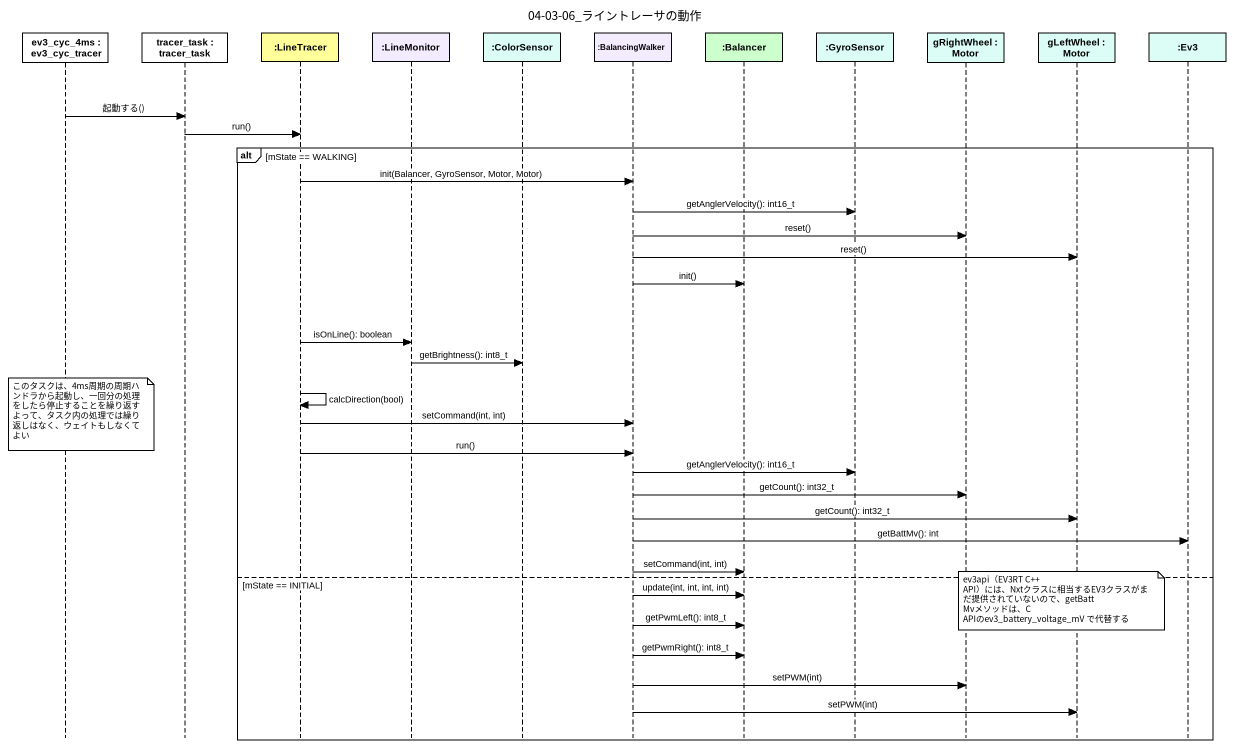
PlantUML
@startuml
title 04-03-06_ライントレーサの動作
hide footbox
participant "ev3_cyc_4ms : ev3_cyc_tracer" as ev3_cyc_4ms #FFFFFF
participant "tracer_task : tracer_task" as tracer_task #FFFFFF
participant ":LineTracer" as LineTracer #FFFE99
participant ":LineMonitor" as LineMonitor #F3ECFF
participant ":ColorSensor" as ColorSensor #DBFDF5
participant ":BalancingWalker" as BalancingWalker #F3ECFF
participant ":Balancer" as Balancer #CCFFCC
participant ":GyroSensor" as GyroSensor #DBFDF5
participant "gRightWheel : Motor" as gRightWheel #DBFDF5
participant "gLeftWheel : Motor" as gLeftWheel #DBFDF5
participant ":Ev3" as Ev3 #DBFDF5

ev3_cyc_4ms -> tracer_task : 起動する()
tracer_task -> LineTracer : run()
alt mState == WALKING
  LineTracer -> BalancingWalker : init(Balancer, GyroSensor, Motor, Motor)
  BalancingWalker -> GyroSensor : getAnglerVelocity(): int16_t
  BalancingWalker -> gRightWheel : reset()
  BalancingWalker -> gLeftWheel : reset()
  BalancingWalker -> Balancer : init()
  LineTracer -> LineMonitor : isOnLine(): boolean
  LineMonitor -> ColorSensor : getBrightness(): int8_t
  LineTracer -> LineTracer : calcDirection(bool)
  note over ev3_cyc_4ms
    このタスクは、4ms周期の周期ハンドラから起動し、一回分の処理をしたら停止することを繰り返す
    よって、タスク内の処理では繰り返しはなく、ウェイトもしなくてよい
  end note
  LineTracer -> BalancingWalker : setCommand(int, int)
  LineTracer -> BalancingWalker : run()
  BalancingWalker -> GyroSensor : getAnglerVelocity(): int16_t
  BalancingWalker -> gRightWheel : getCount(): int32_t
  BalancingWalker -> gLeftWheel : getCount(): int32_t
  BalancingWalker -> Ev3 : getBattMv(): int
  BalancingWalker -> Balancer : setCommand(int, int)
else mState == INITIAL
  BalancingWalker -> Balancer : update(int, int, int, int)
  note over gLeftWheel : ev3api（EV3RT C++ API）には、Nxtクラスに相当するEV3クラスがまだ提供されていないので、getBattMvメソッドは、C APIのev3_battery_voltage_mV で代替する
  BalancingWalker -> Balancer : getPwmLeft(): int8_t
  BalancingWalker -> Balancer : getPwmRight(): int8_t
  BalancingWalker -> gRightWheel : setPWM(int)
  BalancingWalker -> gLeftWheel : setPWM(int)
end
@enduml
